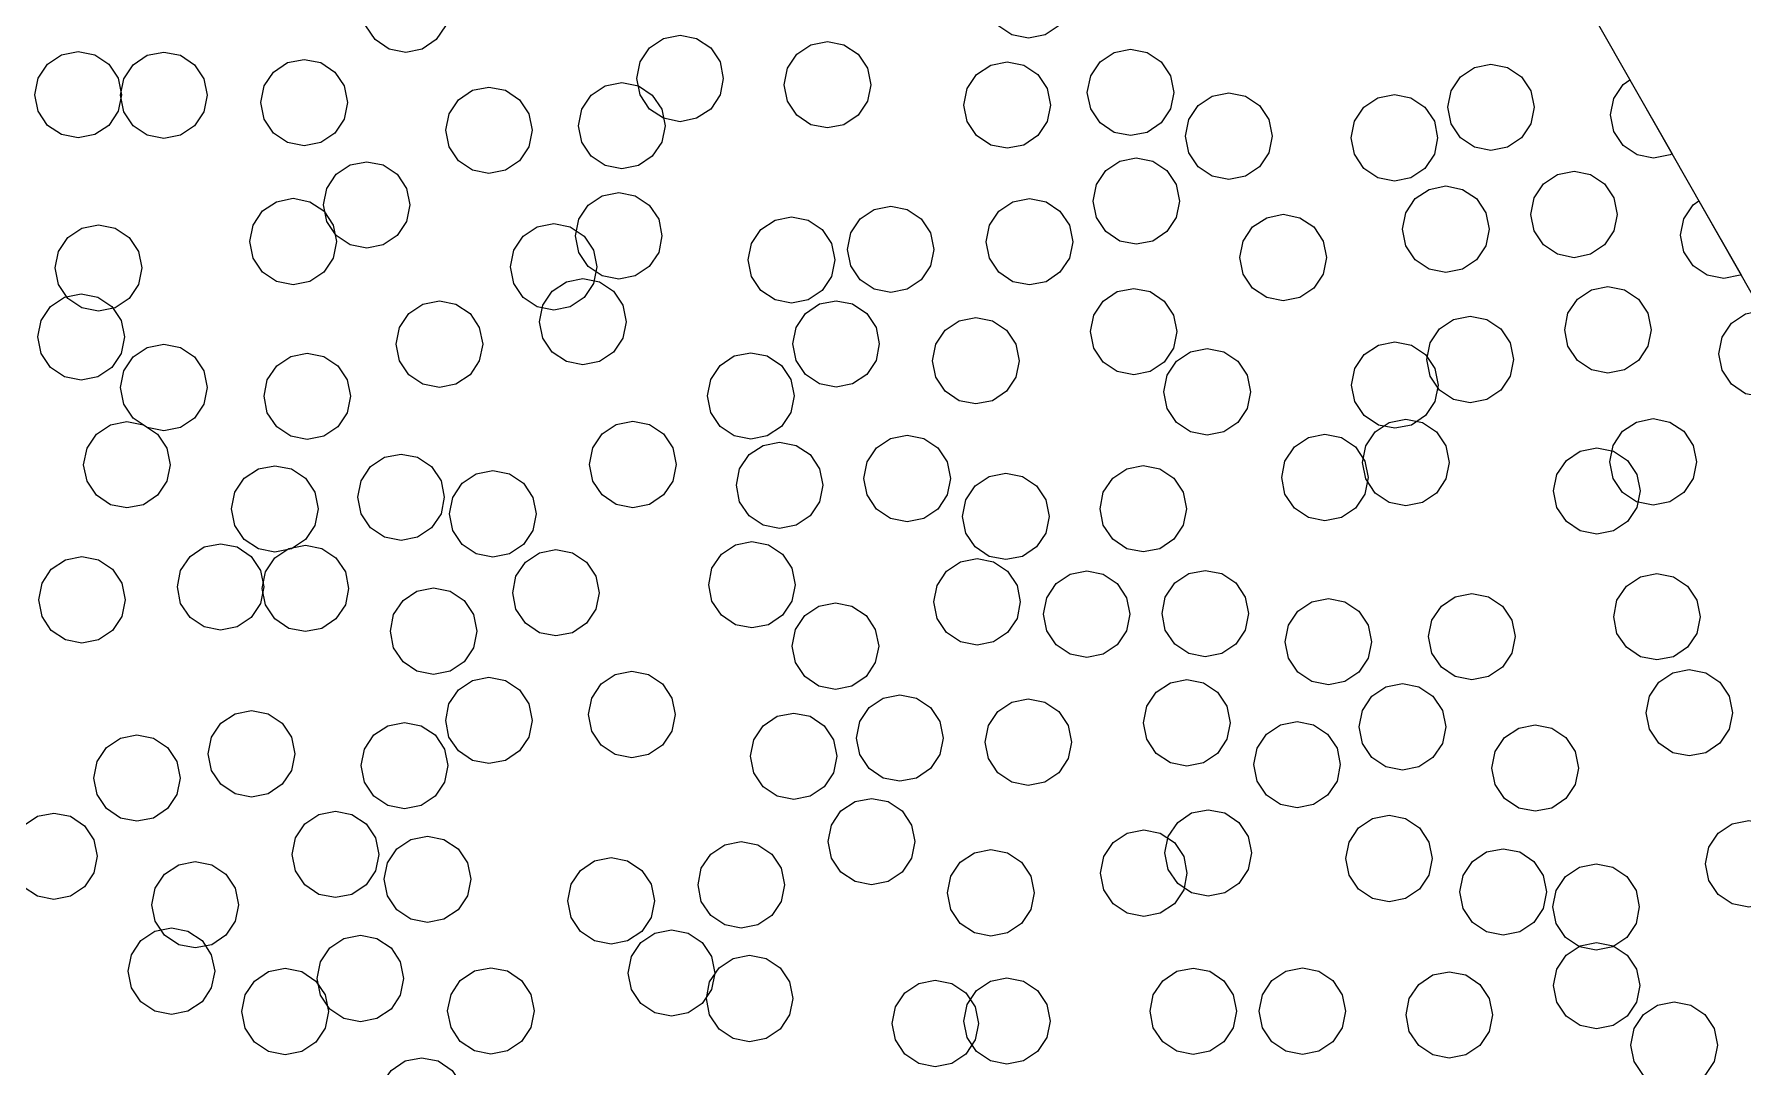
# Model space of a CAD drawing. Header units: millimetres. Extents: x 2 to 154, y 0 to 88.
# Drawn here: x 128.12 to 143.92, y 24.08 to 33.64 of the extents above; entities that cross this region are included whole.
import ezdxf

# ---------------------------------------------------------------- set-up
doc = ezdxf.new("R2010")
doc.units = ezdxf.units.MM
doc.layers.add('BORDER', color=3, linetype='Continuous')

msp = doc.modelspace()

# ---------------------------------------------------------------- linework, layer by layer
for points in [[(137.683, 33.846), (137.597, 33.717), (137.467, 33.63), (137.314, 33.599), (137.161, 33.63), (137.031, 33.717), (136.944, 33.846), (136.914, 33.999), (136.944, 34.152), (137.031, 34.282), (137.161, 34.369), (137.314, 34.399), (137.467, 34.369), (137.597, 34.282), (137.683, 34.152), (137.714, 33.999), (137.683, 33.846)], [(131.922, 33.715), (131.835, 33.586), (131.706, 33.499), (131.553, 33.468), (131.399, 33.499), (131.27, 33.586), (131.183, 33.715), (131.153, 33.868), (131.183, 34.022), (131.27, 34.151), (131.399, 34.238), (131.553, 34.268), (131.706, 34.238), (131.835, 34.151), (131.922, 34.022), (131.953, 33.868), (131.922, 33.715)], [(134.461, 33.074), (134.374, 32.944), (134.244, 32.858), (134.091, 32.827), (133.938, 32.858), (133.808, 32.944), (133.722, 33.074), (133.691, 33.227), (133.722, 33.38), (133.808, 33.51), (133.938, 33.597), (134.091, 33.627), (134.244, 33.597), (134.374, 33.51), (134.461, 33.38), (134.491, 33.227), (134.461, 33.074)], [(135.824, 33.016), (135.737, 32.886), (135.607, 32.799), (135.454, 32.769), (135.301, 32.799), (135.171, 32.886), (135.085, 33.016), (135.054, 33.169), (135.085, 33.322), (135.171, 33.452), (135.301, 33.538), (135.454, 33.569), (135.607, 33.538), (135.737, 33.452), (135.824, 33.322), (135.854, 33.169), (135.824, 33.016)], [(128.893, 32.923), (128.806, 32.793), (128.676, 32.707), (128.523, 32.676), (128.37, 32.707), (128.24, 32.793), (128.153, 32.923), (128.123, 33.076), (128.153, 33.229), (128.24, 33.359), (128.37, 33.446), (128.523, 33.476), (128.676, 33.446), (128.806, 33.359), (128.893, 33.229), (128.923, 33.076), (128.893, 32.923)], [(129.685, 32.918), (129.598, 32.789), (129.469, 32.702), (129.316, 32.671), (129.162, 32.702), (129.033, 32.789), (128.946, 32.918), (128.916, 33.071), (128.946, 33.224), (129.033, 33.354), (129.162, 33.441), (129.316, 33.471), (129.469, 33.441), (129.598, 33.354), (129.685, 33.224), (129.716, 33.071), (129.685, 32.918)], [(130.983, 32.85), (130.897, 32.721), (130.767, 32.634), (130.614, 32.603), (130.461, 32.634), (130.331, 32.721), (130.244, 32.85), (130.214, 33.003), (130.244, 33.157), (130.331, 33.286), (130.461, 33.373), (130.614, 33.403), (130.767, 33.373), (130.897, 33.286), (130.983, 33.157), (131.014, 33.003), (130.983, 32.85)], [(137.486, 32.828), (137.399, 32.698), (137.27, 32.611), (137.117, 32.581), (136.964, 32.611), (136.834, 32.698), (136.747, 32.828), (136.717, 32.981), (136.747, 33.134), (136.834, 33.264), (136.964, 33.35), (137.117, 33.381), (137.27, 33.35), (137.399, 33.264), (137.486, 33.134), (137.517, 32.981), (137.486, 32.828)], [(138.628, 32.945), (138.541, 32.815), (138.412, 32.728), (138.258, 32.698), (138.105, 32.728), (137.976, 32.815), (137.889, 32.945), (137.858, 33.098), (137.889, 33.251), (137.976, 33.381), (138.105, 33.467), (138.258, 33.498), (138.412, 33.467), (138.541, 33.381), (138.628, 33.251), (138.658, 33.098), (138.628, 32.945)], [(141.962, 32.807), (141.875, 32.677), (141.745, 32.59), (141.592, 32.56), (141.439, 32.59), (141.309, 32.677), (141.223, 32.807), (141.192, 32.96), (141.223, 33.113), (141.309, 33.242), (141.439, 33.329), (141.592, 33.36), (141.745, 33.329), (141.875, 33.242), (141.962, 33.113), (141.992, 32.96), (141.962, 32.807)], [(143.267, 32.531), (143.25, 32.52), (143.096, 32.489), (142.943, 32.52), (142.814, 32.607), (142.727, 32.736), (142.696, 32.889), (142.727, 33.042), (142.814, 33.172), (142.877, 33.215), (143.267, 32.531)], [(132.693, 32.594), (132.606, 32.465), (132.476, 32.378), (132.323, 32.347), (132.17, 32.378), (132.04, 32.465), (131.954, 32.594), (131.923, 32.747), (131.954, 32.901), (132.04, 33.03), (132.17, 33.117), (132.323, 33.147), (132.476, 33.117), (132.606, 33.03), (132.693, 32.901), (132.723, 32.747), (132.693, 32.594)], [(133.921, 32.637), (133.834, 32.507), (133.705, 32.421), (133.552, 32.39), (133.398, 32.421), (133.269, 32.507), (133.182, 32.637), (133.152, 32.79), (133.182, 32.943), (133.269, 33.073), (133.398, 33.16), (133.552, 33.19), (133.705, 33.16), (133.834, 33.073), (133.921, 32.943), (133.952, 32.79), (133.921, 32.637)], [(139.536, 32.54), (139.45, 32.41), (139.32, 32.324), (139.167, 32.293), (139.014, 32.324), (138.884, 32.41), (138.797, 32.54), (138.767, 32.693), (138.797, 32.846), (138.884, 32.976), (139.014, 33.063), (139.167, 33.093), (139.32, 33.063), (139.45, 32.976), (139.536, 32.846), (139.567, 32.693), (139.536, 32.54)], [(141.068, 32.525), (140.981, 32.395), (140.851, 32.308), (140.698, 32.278), (140.545, 32.308), (140.415, 32.395), (140.329, 32.525), (140.298, 32.678), (140.329, 32.831), (140.415, 32.96), (140.545, 33.047), (140.698, 33.078), (140.851, 33.047), (140.981, 32.96), (141.068, 32.831), (141.098, 32.678), (141.068, 32.525)], [(131.561, 31.904), (131.475, 31.774), (131.345, 31.687), (131.192, 31.657), (131.039, 31.687), (130.909, 31.774), (130.822, 31.904), (130.792, 32.057), (130.822, 32.21), (130.909, 32.34), (131.039, 32.427), (131.192, 32.457), (131.345, 32.427), (131.475, 32.34), (131.561, 32.21), (131.592, 32.057), (131.561, 31.904)], [(138.681, 31.94), (138.594, 31.81), (138.464, 31.723), (138.311, 31.693), (138.158, 31.723), (138.028, 31.81), (137.942, 31.94), (137.911, 32.093), (137.942, 32.246), (138.028, 32.376), (138.158, 32.462), (138.311, 32.493), (138.464, 32.462), (138.594, 32.376), (138.681, 32.246), (138.711, 32.093), (138.681, 31.94)], [(142.729, 31.816), (142.642, 31.687), (142.513, 31.6), (142.36, 31.569), (142.206, 31.6), (142.077, 31.687), (141.99, 31.816), (141.96, 31.969), (141.99, 32.123), (142.077, 32.252), (142.206, 32.339), (142.36, 32.369), (142.513, 32.339), (142.642, 32.252), (142.729, 32.123), (142.76, 31.969), (142.729, 31.816)], [(130.881, 31.565), (130.795, 31.435), (130.665, 31.348), (130.512, 31.318), (130.359, 31.348), (130.229, 31.435), (130.142, 31.565), (130.112, 31.718), (130.142, 31.871), (130.229, 32.001), (130.359, 32.087), (130.512, 32.118), (130.665, 32.087), (130.795, 32.001), (130.881, 31.871), (130.912, 31.718), (130.881, 31.565)], [(133.893, 31.618), (133.806, 31.488), (133.676, 31.401), (133.523, 31.371), (133.37, 31.401), (133.24, 31.488), (133.154, 31.618), (133.123, 31.771), (133.154, 31.924), (133.24, 32.054), (133.37, 32.14), (133.523, 32.171), (133.676, 32.14), (133.806, 32.054), (133.893, 31.924), (133.923, 31.771), (133.893, 31.618)], [(137.692, 31.564), (137.605, 31.434), (137.476, 31.347), (137.323, 31.317), (137.169, 31.347), (137.04, 31.434), (136.953, 31.564), (136.923, 31.717), (136.953, 31.87), (137.04, 31.999), (137.169, 32.086), (137.323, 32.117), (137.476, 32.086), (137.605, 31.999), (137.692, 31.87), (137.723, 31.717), (137.692, 31.564)], [(141.544, 31.679), (141.457, 31.549), (141.327, 31.462), (141.174, 31.432), (141.021, 31.462), (140.892, 31.549), (140.805, 31.679), (140.774, 31.832), (140.805, 31.985), (140.892, 32.115), (141.021, 32.201), (141.174, 32.232), (141.327, 32.201), (141.457, 32.115), (141.544, 31.985), (141.574, 31.832), (141.544, 31.679)], [(143.905, 31.411), (143.898, 31.407), (143.745, 31.376), (143.592, 31.407), (143.462, 31.493), (143.375, 31.623), (143.345, 31.776), (143.375, 31.929), (143.462, 32.059), (143.516, 32.095), (143.905, 31.411)], [(135.492, 31.395), (135.405, 31.265), (135.275, 31.178), (135.122, 31.148), (134.969, 31.178), (134.839, 31.265), (134.753, 31.395), (134.722, 31.548), (134.753, 31.701), (134.839, 31.831), (134.969, 31.917), (135.122, 31.948), (135.275, 31.917), (135.405, 31.831), (135.492, 31.701), (135.522, 31.548), (135.492, 31.395)], [(136.408, 31.493), (136.322, 31.364), (136.192, 31.277), (136.039, 31.246), (135.886, 31.277), (135.756, 31.364), (135.669, 31.493), (135.639, 31.646), (135.669, 31.8), (135.756, 31.929), (135.886, 32.016), (136.039, 32.046), (136.192, 32.016), (136.322, 31.929), (136.408, 31.8), (136.439, 31.646), (136.408, 31.493)], [(140.04, 31.417), (139.953, 31.287), (139.823, 31.2), (139.67, 31.17), (139.517, 31.2), (139.387, 31.287), (139.301, 31.417), (139.27, 31.57), (139.301, 31.723), (139.387, 31.853), (139.517, 31.939), (139.67, 31.97), (139.823, 31.939), (139.953, 31.853), (140.04, 31.723), (140.07, 31.57), (140.04, 31.417)], [(129.081, 31.321), (128.994, 31.191), (128.864, 31.104), (128.711, 31.074), (128.558, 31.104), (128.429, 31.191), (128.342, 31.321), (128.311, 31.474), (128.342, 31.627), (128.429, 31.757), (128.558, 31.843), (128.711, 31.874), (128.864, 31.843), (128.994, 31.757), (129.081, 31.627), (129.111, 31.474), (129.081, 31.321)], [(133.291, 31.331), (133.204, 31.201), (133.075, 31.114), (132.922, 31.084), (132.768, 31.114), (132.639, 31.201), (132.552, 31.331), (132.522, 31.484), (132.552, 31.637), (132.639, 31.767), (132.768, 31.853), (132.922, 31.884), (133.075, 31.853), (133.204, 31.767), (133.291, 31.637), (133.322, 31.484), (133.291, 31.331)], [(133.561, 30.824), (133.475, 30.695), (133.345, 30.608), (133.192, 30.577), (133.039, 30.608), (132.909, 30.695), (132.822, 30.824), (132.792, 30.977), (132.822, 31.13), (132.909, 31.26), (133.039, 31.347), (133.192, 31.377), (133.345, 31.347), (133.475, 31.26), (133.561, 31.13), (133.592, 30.977), (133.561, 30.824)], [(143.043, 30.749), (142.957, 30.619), (142.827, 30.533), (142.674, 30.502), (142.521, 30.533), (142.391, 30.619), (142.304, 30.749), (142.274, 30.902), (142.304, 31.055), (142.391, 31.185), (142.521, 31.272), (142.674, 31.302), (142.827, 31.272), (142.957, 31.185), (143.043, 31.055), (143.074, 30.902), (143.043, 30.749)], [(128.92, 30.682), (128.834, 30.553), (128.704, 30.466), (128.551, 30.436), (128.398, 30.466), (128.268, 30.553), (128.181, 30.682), (128.151, 30.836), (128.181, 30.989), (128.268, 31.118), (128.398, 31.205), (128.551, 31.236), (128.704, 31.205), (128.834, 31.118), (128.92, 30.989), (128.951, 30.836), (128.92, 30.682)], [(132.234, 30.616), (132.148, 30.486), (132.018, 30.4), (131.865, 30.369), (131.712, 30.4), (131.582, 30.486), (131.495, 30.616), (131.465, 30.769), (131.495, 30.922), (131.582, 31.052), (131.712, 31.139), (131.865, 31.169), (132.018, 31.139), (132.148, 31.052), (132.234, 30.922), (132.265, 30.769), (132.234, 30.616)], [(135.904, 30.618), (135.817, 30.488), (135.687, 30.402), (135.534, 30.371), (135.381, 30.402), (135.251, 30.488), (135.165, 30.618), (135.134, 30.771), (135.165, 30.924), (135.251, 31.054), (135.381, 31.141), (135.534, 31.171), (135.687, 31.141), (135.817, 31.054), (135.904, 30.924), (135.934, 30.771), (135.904, 30.618)], [(138.656, 30.732), (138.569, 30.602), (138.44, 30.515), (138.287, 30.485), (138.133, 30.515), (138.004, 30.602), (137.917, 30.732), (137.887, 30.885), (137.917, 31.038), (138.004, 31.168), (138.133, 31.255), (138.287, 31.285), (138.44, 31.255), (138.569, 31.168), (138.656, 31.038), (138.687, 30.885), (138.656, 30.732)], [(137.196, 30.463), (137.11, 30.333), (136.98, 30.246), (136.827, 30.216), (136.674, 30.246), (136.544, 30.333), (136.457, 30.463), (136.427, 30.616), (136.457, 30.769), (136.544, 30.899), (136.674, 30.985), (136.827, 31.016), (136.98, 30.985), (137.11, 30.899), (137.196, 30.769), (137.227, 30.616), (137.196, 30.463)], [(141.768, 30.474), (141.682, 30.344), (141.552, 30.258), (141.399, 30.227), (141.246, 30.258), (141.116, 30.344), (141.029, 30.474), (140.999, 30.627), (141.029, 30.78), (141.116, 30.91), (141.246, 30.997), (141.399, 31.027), (141.552, 30.997), (141.682, 30.91), (141.768, 30.78), (141.799, 30.627), (141.768, 30.474)], [(144.436, 30.479), (144.382, 30.398), (144.252, 30.311), (144.099, 30.281), (143.946, 30.311), (143.816, 30.398), (143.73, 30.528), (143.699, 30.681), (143.73, 30.834), (143.816, 30.964), (143.946, 31.051), (144.094, 31.08), (144.436, 30.479)], [(129.685, 30.215), (129.599, 30.085), (129.469, 29.998), (129.316, 29.968), (129.163, 29.998), (129.033, 30.085), (128.946, 30.215), (128.916, 30.368), (128.946, 30.521), (129.033, 30.651), (129.163, 30.737), (129.316, 30.768), (129.469, 30.737), (129.599, 30.651), (129.685, 30.521), (129.716, 30.368), (129.685, 30.215)], [(131.013, 30.134), (130.926, 30.004), (130.796, 29.917), (130.643, 29.887), (130.49, 29.917), (130.36, 30.004), (130.273, 30.134), (130.243, 30.287), (130.273, 30.44), (130.36, 30.569), (130.49, 30.656), (130.643, 30.687), (130.796, 30.656), (130.926, 30.569), (131.013, 30.44), (131.043, 30.287), (131.013, 30.134)], [(135.115, 30.137), (135.028, 30.007), (134.898, 29.921), (134.745, 29.89), (134.592, 29.921), (134.462, 30.007), (134.376, 30.137), (134.345, 30.29), (134.376, 30.443), (134.462, 30.573), (134.592, 30.66), (134.745, 30.69), (134.898, 30.66), (135.028, 30.573), (135.115, 30.443), (135.145, 30.29), (135.115, 30.137)], [(139.336, 30.175), (139.249, 30.045), (139.12, 29.959), (138.967, 29.928), (138.813, 29.959), (138.684, 30.045), (138.597, 30.175), (138.567, 30.328), (138.597, 30.481), (138.684, 30.611), (138.813, 30.698), (138.967, 30.728), (139.12, 30.698), (139.249, 30.611), (139.336, 30.481), (139.367, 30.328), (139.336, 30.175)], [(141.072, 30.238), (140.985, 30.108), (140.856, 30.021), (140.703, 29.991), (140.55, 30.021), (140.42, 30.108), (140.333, 30.238), (140.303, 30.391), (140.333, 30.544), (140.42, 30.674), (140.55, 30.76), (140.703, 30.791), (140.856, 30.76), (140.985, 30.674), (141.072, 30.544), (141.103, 30.391), (141.072, 30.238)], [(129.344, 29.501), (129.257, 29.371), (129.128, 29.284), (128.974, 29.254), (128.821, 29.284), (128.692, 29.371), (128.605, 29.501), (128.574, 29.654), (128.605, 29.807), (128.692, 29.937), (128.821, 30.023), (128.974, 30.054), (129.128, 30.023), (129.257, 29.937), (129.344, 29.807), (129.374, 29.654), (129.344, 29.501)], [(134.024, 29.503), (133.937, 29.374), (133.807, 29.287), (133.654, 29.256), (133.501, 29.287), (133.371, 29.374), (133.285, 29.503), (133.254, 29.656), (133.285, 29.81), (133.371, 29.939), (133.501, 30.026), (133.654, 30.056), (133.807, 30.026), (133.937, 29.939), (134.024, 29.81), (134.054, 29.656), (134.024, 29.503)], [(141.174, 29.522), (141.087, 29.392), (140.957, 29.305), (140.804, 29.275), (140.651, 29.305), (140.521, 29.392), (140.435, 29.522), (140.404, 29.675), (140.435, 29.828), (140.521, 29.957), (140.651, 30.044), (140.804, 30.075), (140.957, 30.044), (141.087, 29.957), (141.174, 29.828), (141.204, 29.675), (141.174, 29.522)], [(143.461, 29.527), (143.375, 29.397), (143.245, 29.31), (143.092, 29.28), (142.939, 29.31), (142.809, 29.397), (142.722, 29.527), (142.692, 29.68), (142.722, 29.833), (142.809, 29.963), (142.939, 30.049), (143.092, 30.08), (143.245, 30.049), (143.375, 29.963), (143.461, 29.833), (143.492, 29.68), (143.461, 29.527)], [(136.561, 29.374), (136.474, 29.244), (136.345, 29.157), (136.192, 29.127), (136.038, 29.157), (135.909, 29.244), (135.822, 29.374), (135.792, 29.527), (135.822, 29.68), (135.909, 29.809), (136.038, 29.896), (136.192, 29.927), (136.345, 29.896), (136.474, 29.809), (136.561, 29.68), (136.592, 29.527), (136.561, 29.374)], [(140.426, 29.382), (140.339, 29.252), (140.209, 29.166), (140.056, 29.135), (139.903, 29.166), (139.773, 29.252), (139.686, 29.382), (139.656, 29.535), (139.686, 29.688), (139.773, 29.818), (139.903, 29.905), (140.056, 29.935), (140.209, 29.905), (140.339, 29.818), (140.426, 29.688), (140.456, 29.535), (140.426, 29.382)], [(131.88, 29.2), (131.793, 29.07), (131.663, 28.984), (131.51, 28.953), (131.357, 28.984), (131.228, 29.07), (131.141, 29.2), (131.11, 29.353), (131.141, 29.506), (131.228, 29.636), (131.357, 29.723), (131.51, 29.753), (131.663, 29.723), (131.793, 29.636), (131.88, 29.506), (131.91, 29.353), (131.88, 29.2)], [(135.381, 29.311), (135.295, 29.181), (135.165, 29.094), (135.012, 29.064), (134.859, 29.094), (134.729, 29.181), (134.642, 29.311), (134.612, 29.464), (134.642, 29.617), (134.729, 29.747), (134.859, 29.833), (135.012, 29.864), (135.165, 29.833), (135.295, 29.747), (135.381, 29.617), (135.412, 29.464), (135.381, 29.311)], [(142.941, 29.258), (142.854, 29.128), (142.724, 29.041), (142.571, 29.011), (142.418, 29.041), (142.289, 29.128), (142.202, 29.258), (142.171, 29.411), (142.202, 29.564), (142.289, 29.693), (142.418, 29.78), (142.571, 29.811), (142.724, 29.78), (142.854, 29.693), (142.941, 29.564), (142.971, 29.411), (142.941, 29.258)], [(130.712, 29.092), (130.625, 28.963), (130.496, 28.876), (130.343, 28.845), (130.19, 28.876), (130.06, 28.963), (129.973, 29.092), (129.943, 29.245), (129.973, 29.399), (130.06, 29.528), (130.19, 29.615), (130.343, 29.645), (130.496, 29.615), (130.625, 29.528), (130.712, 29.399), (130.743, 29.245), (130.712, 29.092)], [(132.729, 29.046), (132.642, 28.916), (132.512, 28.829), (132.359, 28.799), (132.206, 28.829), (132.076, 28.916), (131.99, 29.046), (131.959, 29.199), (131.99, 29.352), (132.076, 29.482), (132.206, 29.569), (132.359, 29.599), (132.512, 29.569), (132.642, 29.482), (132.729, 29.352), (132.759, 29.199), (132.729, 29.046)], [(137.474, 29.022), (137.387, 28.893), (137.257, 28.806), (137.104, 28.776), (136.951, 28.806), (136.821, 28.893), (136.735, 29.022), (136.704, 29.176), (136.735, 29.329), (136.821, 29.458), (136.951, 29.545), (137.104, 29.576), (137.257, 29.545), (137.387, 29.458), (137.474, 29.329), (137.504, 29.176), (137.474, 29.022)], [(138.745, 29.094), (138.659, 28.964), (138.529, 28.877), (138.376, 28.847), (138.223, 28.877), (138.093, 28.964), (138.006, 29.094), (137.976, 29.247), (138.006, 29.4), (138.093, 29.53), (138.223, 29.616), (138.376, 29.647), (138.529, 29.616), (138.659, 29.53), (138.745, 29.4), (138.776, 29.247), (138.745, 29.094)], [(135.125, 28.391), (135.038, 28.261), (134.909, 28.174), (134.756, 28.144), (134.603, 28.174), (134.473, 28.261), (134.386, 28.391), (134.356, 28.544), (134.386, 28.697), (134.473, 28.827), (134.603, 28.914), (134.756, 28.944), (134.909, 28.914), (135.038, 28.827), (135.125, 28.697), (135.156, 28.544), (135.125, 28.391)], [(128.928, 28.251), (128.841, 28.121), (128.711, 28.035), (128.558, 28.004), (128.405, 28.035), (128.275, 28.121), (128.189, 28.251), (128.158, 28.404), (128.189, 28.557), (128.275, 28.687), (128.405, 28.774), (128.558, 28.804), (128.711, 28.774), (128.841, 28.687), (128.928, 28.557), (128.958, 28.404), (128.928, 28.251)], [(130.21, 28.37), (130.124, 28.24), (129.994, 28.154), (129.841, 28.123), (129.688, 28.154), (129.558, 28.24), (129.471, 28.37), (129.441, 28.523), (129.471, 28.676), (129.558, 28.806), (129.688, 28.893), (129.841, 28.923), (129.994, 28.893), (130.124, 28.806), (130.21, 28.676), (130.241, 28.523), (130.21, 28.37)], [(130.995, 28.357), (130.908, 28.227), (130.778, 28.14), (130.625, 28.11), (130.472, 28.14), (130.343, 28.227), (130.256, 28.357), (130.225, 28.51), (130.256, 28.663), (130.343, 28.793), (130.472, 28.879), (130.625, 28.91), (130.778, 28.879), (130.908, 28.793), (130.995, 28.663), (131.025, 28.51), (130.995, 28.357)], [(133.312, 28.317), (133.226, 28.187), (133.096, 28.1), (132.943, 28.07), (132.79, 28.1), (132.66, 28.187), (132.573, 28.317), (132.543, 28.47), (132.573, 28.623), (132.66, 28.753), (132.79, 28.839), (132.943, 28.87), (133.096, 28.839), (133.226, 28.753), (133.312, 28.623), (133.343, 28.47), (133.312, 28.317)], [(137.208, 28.232), (137.121, 28.103), (136.991, 28.016), (136.838, 27.985), (136.685, 28.016), (136.555, 28.103), (136.468, 28.232), (136.438, 28.385), (136.468, 28.538), (136.555, 28.668), (136.685, 28.755), (136.838, 28.785), (136.991, 28.755), (137.121, 28.668), (137.208, 28.538), (137.238, 28.385), (137.208, 28.232)], [(138.221, 28.118), (138.134, 27.989), (138.005, 27.902), (137.852, 27.871), (137.699, 27.902), (137.569, 27.989), (137.482, 28.118), (137.452, 28.271), (137.482, 28.424), (137.569, 28.554), (137.699, 28.641), (137.852, 28.671), (138.005, 28.641), (138.134, 28.554), (138.221, 28.424), (138.252, 28.271), (138.221, 28.118)], [(139.318, 28.124), (139.232, 27.994), (139.102, 27.908), (138.949, 27.877), (138.796, 27.908), (138.666, 27.994), (138.579, 28.124), (138.549, 28.277), (138.579, 28.43), (138.666, 28.56), (138.796, 28.647), (138.949, 28.677), (139.102, 28.647), (139.232, 28.56), (139.318, 28.43), (139.349, 28.277), (139.318, 28.124)], [(143.496, 28.094), (143.41, 27.965), (143.28, 27.878), (143.127, 27.848), (142.974, 27.878), (142.844, 27.965), (142.757, 28.094), (142.727, 28.248), (142.757, 28.401), (142.844, 28.53), (142.974, 28.617), (143.127, 28.648), (143.28, 28.617), (143.41, 28.53), (143.496, 28.401), (143.527, 28.248), (143.496, 28.094)], [(132.18, 27.961), (132.093, 27.831), (131.964, 27.744), (131.811, 27.714), (131.657, 27.744), (131.528, 27.831), (131.441, 27.961), (131.411, 28.114), (131.441, 28.267), (131.528, 28.397), (131.657, 28.483), (131.811, 28.514), (131.964, 28.483), (132.093, 28.397), (132.18, 28.267), (132.211, 28.114), (132.18, 27.961)], [(141.785, 27.911), (141.698, 27.781), (141.568, 27.694), (141.415, 27.664), (141.262, 27.694), (141.133, 27.781), (141.046, 27.911), (141.015, 28.064), (141.046, 28.217), (141.133, 28.347), (141.262, 28.433), (141.415, 28.464), (141.568, 28.433), (141.698, 28.347), (141.785, 28.217), (141.815, 28.064), (141.785, 27.911)], [(135.897, 27.823), (135.811, 27.694), (135.681, 27.607), (135.528, 27.576), (135.375, 27.607), (135.245, 27.694), (135.158, 27.823), (135.128, 27.976), (135.158, 28.13), (135.245, 28.259), (135.375, 28.346), (135.528, 28.376), (135.681, 28.346), (135.811, 28.259), (135.897, 28.13), (135.928, 27.976), (135.897, 27.823)], [(140.457, 27.864), (140.37, 27.734), (140.241, 27.648), (140.088, 27.617), (139.934, 27.648), (139.805, 27.734), (139.718, 27.864), (139.688, 28.017), (139.718, 28.17), (139.805, 28.3), (139.934, 28.387), (140.088, 28.417), (140.241, 28.387), (140.37, 28.3), (140.457, 28.17), (140.488, 28.017), (140.457, 27.864)], [(132.692, 27.135), (132.606, 27.006), (132.476, 26.919), (132.323, 26.889), (132.17, 26.919), (132.04, 27.006), (131.953, 27.135), (131.923, 27.289), (131.953, 27.442), (132.04, 27.571), (132.17, 27.658), (132.323, 27.689), (132.476, 27.658), (132.606, 27.571), (132.692, 27.442), (132.723, 27.289), (132.692, 27.135)], [(134.014, 27.19), (133.928, 27.06), (133.798, 26.973), (133.645, 26.943), (133.492, 26.973), (133.362, 27.06), (133.275, 27.19), (133.245, 27.343), (133.275, 27.496), (133.362, 27.626), (133.492, 27.713), (133.645, 27.743), (133.798, 27.713), (133.928, 27.626), (134.014, 27.496), (134.045, 27.343), (134.014, 27.19)], [(139.149, 27.114), (139.062, 26.984), (138.932, 26.897), (138.779, 26.867), (138.626, 26.897), (138.496, 26.984), (138.41, 27.114), (138.379, 27.267), (138.41, 27.42), (138.496, 27.55), (138.626, 27.637), (138.779, 27.667), (138.932, 27.637), (139.062, 27.55), (139.149, 27.42), (139.179, 27.267), (139.149, 27.114)], [(143.796, 27.207), (143.709, 27.077), (143.579, 26.99), (143.426, 26.96), (143.273, 26.99), (143.143, 27.077), (143.057, 27.207), (143.026, 27.36), (143.057, 27.513), (143.143, 27.643), (143.273, 27.729), (143.426, 27.76), (143.579, 27.729), (143.709, 27.643), (143.796, 27.513), (143.826, 27.36), (143.796, 27.207)], [(136.494, 26.973), (136.407, 26.843), (136.277, 26.756), (136.124, 26.726), (135.971, 26.756), (135.841, 26.843), (135.755, 26.973), (135.724, 27.126), (135.755, 27.279), (135.841, 27.409), (135.971, 27.496), (136.124, 27.526), (136.277, 27.496), (136.407, 27.409), (136.494, 27.279), (136.524, 27.126), (136.494, 26.973)], [(141.142, 27.076), (141.055, 26.946), (140.926, 26.86), (140.773, 26.829), (140.619, 26.86), (140.49, 26.946), (140.403, 27.076), (140.373, 27.229), (140.403, 27.382), (140.49, 27.512), (140.619, 27.599), (140.773, 27.629), (140.926, 27.599), (141.055, 27.512), (141.142, 27.382), (141.173, 27.229), (141.142, 27.076)], [(130.497, 26.827), (130.41, 26.698), (130.28, 26.611), (130.127, 26.58), (129.974, 26.611), (129.844, 26.698), (129.758, 26.827), (129.727, 26.98), (129.758, 27.133), (129.844, 27.263), (129.974, 27.35), (130.127, 27.38), (130.28, 27.35), (130.41, 27.263), (130.497, 27.133), (130.527, 26.98), (130.497, 26.827)], [(135.511, 26.804), (135.425, 26.674), (135.295, 26.588), (135.142, 26.557), (134.989, 26.588), (134.859, 26.674), (134.772, 26.804), (134.742, 26.957), (134.772, 27.11), (134.859, 27.24), (134.989, 27.327), (135.142, 27.357), (135.295, 27.327), (135.425, 27.24), (135.511, 27.11), (135.542, 26.957), (135.511, 26.804)], [(137.682, 26.935), (137.595, 26.805), (137.466, 26.718), (137.312, 26.688), (137.159, 26.718), (137.03, 26.805), (136.943, 26.935), (136.912, 27.088), (136.943, 27.241), (137.03, 27.371), (137.159, 27.458), (137.312, 27.488), (137.466, 27.458), (137.595, 27.371), (137.682, 27.241), (137.712, 27.088), (137.682, 26.935)], [(131.911, 26.718), (131.825, 26.588), (131.695, 26.501), (131.542, 26.471), (131.389, 26.501), (131.259, 26.588), (131.172, 26.718), (131.142, 26.871), (131.172, 27.024), (131.259, 27.154), (131.389, 27.24), (131.542, 27.271), (131.695, 27.24), (131.825, 27.154), (131.911, 27.024), (131.942, 26.871), (131.911, 26.718)], [(140.168, 26.727), (140.081, 26.597), (139.951, 26.51), (139.798, 26.48), (139.645, 26.51), (139.515, 26.597), (139.429, 26.727), (139.398, 26.88), (139.429, 27.033), (139.515, 27.163), (139.645, 27.249), (139.798, 27.28), (139.951, 27.249), (140.081, 27.163), (140.168, 27.033), (140.198, 26.88), (140.168, 26.727)], [(142.371, 26.695), (142.284, 26.565), (142.154, 26.478), (142.001, 26.448), (141.848, 26.478), (141.718, 26.565), (141.632, 26.695), (141.601, 26.848), (141.632, 27.001), (141.718, 27.131), (141.848, 27.218), (142.001, 27.248), (142.154, 27.218), (142.284, 27.131), (142.371, 27.001), (142.401, 26.848), (142.371, 26.695)], [(129.437, 26.603), (129.35, 26.473), (129.22, 26.386), (129.067, 26.356), (128.914, 26.386), (128.784, 26.473), (128.698, 26.603), (128.667, 26.756), (128.698, 26.909), (128.784, 27.039), (128.914, 27.125), (129.067, 27.156), (129.22, 27.125), (129.35, 27.039), (129.437, 26.909), (129.467, 26.756), (129.437, 26.603)], [(136.231, 26.015), (136.145, 25.885), (136.015, 25.798), (135.862, 25.768), (135.709, 25.798), (135.579, 25.885), (135.492, 26.015), (135.462, 26.168), (135.492, 26.321), (135.579, 26.451), (135.709, 26.538), (135.862, 26.568), (136.015, 26.538), (136.145, 26.451), (136.231, 26.321), (136.262, 26.168), (136.231, 26.015)], [(128.668, 25.879), (128.582, 25.749), (128.452, 25.663), (128.299, 25.632), (128.146, 25.663), (128.016, 25.749), (127.929, 25.879), (127.899, 26.032), (127.929, 26.185), (128.016, 26.315), (128.146, 26.402), (128.299, 26.432), (128.452, 26.402), (128.582, 26.315), (128.668, 26.185), (128.699, 26.032), (128.668, 25.879)], [(131.273, 25.897), (131.186, 25.767), (131.056, 25.68), (130.903, 25.65), (130.75, 25.68), (130.62, 25.767), (130.533, 25.897), (130.503, 26.05), (130.533, 26.203), (130.62, 26.332), (130.75, 26.419), (130.903, 26.45), (131.056, 26.419), (131.186, 26.332), (131.273, 26.203), (131.303, 26.05), (131.273, 25.897)], [(139.346, 25.91), (139.259, 25.78), (139.129, 25.694), (138.976, 25.663), (138.823, 25.694), (138.694, 25.78), (138.607, 25.91), (138.576, 26.063), (138.607, 26.216), (138.694, 26.346), (138.823, 26.433), (138.976, 26.463), (139.129, 26.433), (139.259, 26.346), (139.346, 26.216), (139.376, 26.063), (139.346, 25.91)], [(141.018, 25.858), (140.931, 25.728), (140.802, 25.642), (140.649, 25.611), (140.495, 25.642), (140.366, 25.728), (140.279, 25.858), (140.249, 26.011), (140.279, 26.164), (140.366, 26.294), (140.495, 26.381), (140.649, 26.411), (140.802, 26.381), (140.931, 26.294), (141.018, 26.164), (141.049, 26.011), (141.018, 25.858)], [(138.75, 25.722), (138.663, 25.593), (138.533, 25.506), (138.38, 25.476), (138.227, 25.506), (138.097, 25.593), (138.011, 25.722), (137.98, 25.876), (138.011, 26.029), (138.097, 26.158), (138.227, 26.245), (138.38, 26.276), (138.533, 26.245), (138.663, 26.158), (138.75, 26.029), (138.78, 25.876), (138.75, 25.722)], [(144.346, 25.809), (144.259, 25.679), (144.129, 25.593), (143.976, 25.562), (143.823, 25.593), (143.694, 25.679), (143.607, 25.809), (143.576, 25.962), (143.607, 26.115), (143.694, 26.245), (143.823, 26.332), (143.976, 26.362), (144.129, 26.332), (144.259, 26.245), (144.346, 26.115), (144.376, 25.962), (144.346, 25.809)], [(132.124, 25.666), (132.037, 25.536), (131.907, 25.449), (131.754, 25.419), (131.601, 25.449), (131.471, 25.536), (131.385, 25.666), (131.354, 25.819), (131.385, 25.972), (131.471, 26.102), (131.601, 26.188), (131.754, 26.219), (131.907, 26.188), (132.037, 26.102), (132.124, 25.972), (132.154, 25.819), (132.124, 25.666)], [(135.026, 25.615), (134.94, 25.485), (134.81, 25.398), (134.657, 25.368), (134.504, 25.398), (134.374, 25.485), (134.287, 25.615), (134.257, 25.768), (134.287, 25.921), (134.374, 26.051), (134.504, 26.137), (134.657, 26.168), (134.81, 26.137), (134.94, 26.051), (135.026, 25.921), (135.057, 25.768), (135.026, 25.615)], [(137.335, 25.541), (137.249, 25.411), (137.119, 25.325), (136.966, 25.294), (136.813, 25.325), (136.683, 25.411), (136.596, 25.541), (136.566, 25.694), (136.596, 25.847), (136.683, 25.977), (136.813, 26.064), (136.966, 26.094), (137.119, 26.064), (137.249, 25.977), (137.335, 25.847), (137.366, 25.694), (137.335, 25.541)], [(142.074, 25.549), (141.987, 25.42), (141.858, 25.333), (141.705, 25.302), (141.551, 25.333), (141.422, 25.42), (141.335, 25.549), (141.305, 25.702), (141.335, 25.855), (141.422, 25.985), (141.551, 26.072), (141.705, 26.102), (141.858, 26.072), (141.987, 25.985), (142.074, 25.855), (142.105, 25.702), (142.074, 25.549)], [(129.976, 25.431), (129.889, 25.301), (129.759, 25.214), (129.606, 25.184), (129.453, 25.214), (129.323, 25.301), (129.236, 25.431), (129.206, 25.584), (129.236, 25.737), (129.323, 25.867), (129.453, 25.953), (129.606, 25.984), (129.759, 25.953), (129.889, 25.867), (129.976, 25.737), (130.006, 25.584), (129.976, 25.431)], [(133.822, 25.467), (133.736, 25.337), (133.606, 25.25), (133.453, 25.22), (133.3, 25.25), (133.17, 25.337), (133.083, 25.467), (133.053, 25.62), (133.083, 25.773), (133.17, 25.902), (133.3, 25.989), (133.453, 26.02), (133.606, 25.989), (133.736, 25.902), (133.822, 25.773), (133.853, 25.62), (133.822, 25.467)], [(142.934, 25.409), (142.847, 25.28), (142.718, 25.193), (142.564, 25.163), (142.411, 25.193), (142.282, 25.28), (142.195, 25.409), (142.164, 25.563), (142.195, 25.716), (142.282, 25.845), (142.411, 25.932), (142.564, 25.963), (142.718, 25.932), (142.847, 25.845), (142.934, 25.716), (142.964, 25.563), (142.934, 25.409)], [(129.755, 24.816), (129.669, 24.686), (129.539, 24.6), (129.386, 24.569), (129.233, 24.6), (129.103, 24.686), (129.016, 24.816), (128.986, 24.969), (129.016, 25.122), (129.103, 25.252), (129.233, 25.339), (129.386, 25.369), (129.539, 25.339), (129.669, 25.252), (129.755, 25.122), (129.786, 24.969), (129.755, 24.816)], [(131.503, 24.748), (131.417, 24.619), (131.287, 24.532), (131.134, 24.502), (130.981, 24.532), (130.851, 24.619), (130.764, 24.748), (130.734, 24.902), (130.764, 25.055), (130.851, 25.184), (130.981, 25.271), (131.134, 25.302), (131.287, 25.271), (131.417, 25.184), (131.503, 25.055), (131.534, 24.902), (131.503, 24.748)], [(134.381, 24.799), (134.294, 24.669), (134.165, 24.583), (134.012, 24.552), (133.858, 24.583), (133.729, 24.669), (133.642, 24.799), (133.612, 24.952), (133.642, 25.105), (133.729, 25.235), (133.858, 25.322), (134.012, 25.352), (134.165, 25.322), (134.294, 25.235), (134.381, 25.105), (134.412, 24.952), (134.381, 24.799)], [(142.939, 24.682), (142.852, 24.553), (142.722, 24.466), (142.569, 24.436), (142.416, 24.466), (142.286, 24.553), (142.2, 24.682), (142.169, 24.836), (142.2, 24.989), (142.286, 25.118), (142.416, 25.205), (142.569, 25.236), (142.722, 25.205), (142.852, 25.118), (142.939, 24.989), (142.969, 24.836), (142.939, 24.682)], [(130.808, 24.443), (130.721, 24.313), (130.591, 24.226), (130.438, 24.196), (130.285, 24.226), (130.155, 24.313), (130.069, 24.443), (130.038, 24.596), (130.069, 24.749), (130.155, 24.878), (130.285, 24.965), (130.438, 24.996), (130.591, 24.965), (130.721, 24.878), (130.808, 24.749), (130.838, 24.596), (130.808, 24.443)], [(132.711, 24.448), (132.624, 24.318), (132.494, 24.231), (132.341, 24.201), (132.188, 24.231), (132.058, 24.318), (131.972, 24.448), (131.941, 24.601), (131.972, 24.754), (132.058, 24.884), (132.188, 24.971), (132.341, 25.001), (132.494, 24.971), (132.624, 24.884), (132.711, 24.754), (132.741, 24.601), (132.711, 24.448)], [(135.103, 24.564), (135.017, 24.434), (134.887, 24.348), (134.734, 24.317), (134.581, 24.348), (134.451, 24.434), (134.364, 24.564), (134.334, 24.717), (134.364, 24.87), (134.451, 25), (134.581, 25.087), (134.734, 25.117), (134.887, 25.087), (135.017, 25), (135.103, 24.87), (135.134, 24.717), (135.103, 24.564)], [(139.208, 24.445), (139.121, 24.316), (138.991, 24.229), (138.838, 24.198), (138.685, 24.229), (138.555, 24.316), (138.468, 24.445), (138.438, 24.598), (138.468, 24.751), (138.555, 24.881), (138.685, 24.968), (138.838, 24.998), (138.991, 24.968), (139.121, 24.881), (139.208, 24.751), (139.238, 24.598), (139.208, 24.445)], [(140.216, 24.446), (140.129, 24.316), (140, 24.229), (139.847, 24.199), (139.694, 24.229), (139.564, 24.316), (139.477, 24.446), (139.447, 24.599), (139.477, 24.752), (139.564, 24.882), (139.694, 24.968), (139.847, 24.999), (140, 24.968), (140.129, 24.882), (140.216, 24.752), (140.247, 24.599), (140.216, 24.446)], [(136.822, 24.333), (136.735, 24.203), (136.605, 24.116), (136.452, 24.086), (136.299, 24.116), (136.169, 24.203), (136.083, 24.333), (136.052, 24.486), (136.083, 24.639), (136.169, 24.769), (136.299, 24.855), (136.452, 24.886), (136.605, 24.855), (136.735, 24.769), (136.822, 24.639), (136.852, 24.486), (136.822, 24.333)], [(137.485, 24.355), (137.398, 24.225), (137.269, 24.139), (137.115, 24.108), (136.962, 24.139), (136.833, 24.225), (136.746, 24.355), (136.715, 24.508), (136.746, 24.661), (136.833, 24.791), (136.962, 24.878), (137.115, 24.908), (137.269, 24.878), (137.398, 24.791), (137.485, 24.661), (137.515, 24.508), (137.485, 24.355)], [(141.575, 24.411), (141.489, 24.281), (141.359, 24.194), (141.206, 24.164), (141.053, 24.194), (140.923, 24.281), (140.836, 24.411), (140.806, 24.564), (140.836, 24.717), (140.923, 24.847), (141.053, 24.934), (141.206, 24.964), (141.359, 24.934), (141.489, 24.847), (141.575, 24.717), (141.606, 24.564), (141.575, 24.411)], [(143.655, 24.133), (143.569, 24.003), (143.439, 23.917), (143.286, 23.886), (143.133, 23.917), (143.003, 24.003), (142.916, 24.133), (142.886, 24.286), (142.916, 24.439), (143.003, 24.569), (143.133, 24.656), (143.286, 24.686), (143.439, 24.656), (143.569, 24.569), (143.655, 24.439), (143.686, 24.286), (143.655, 24.133)], [(132.069, 23.616), (131.983, 23.486), (131.853, 23.399), (131.7, 23.369), (131.547, 23.399), (131.417, 23.486), (131.33, 23.616), (131.3, 23.769), (131.33, 23.922), (131.417, 24.052), (131.547, 24.139), (131.7, 24.169), (131.853, 24.139), (131.983, 24.052), (132.069, 23.922), (132.1, 23.769), (132.069, 23.616)]]:
    msp.add_lwpolyline(points, close=True)
at = {"layer": 'BORDER'}
msp.add_lwpolyline([(135.758, 46.94), (139.65, 38.877), (147.018, 25.948), (152.718, 13.575), (154.108, 8.849), (154.248, 6.207), (153.83, 5.234), (152.093, 3.913), (148.339, 2.94), (124.428, 0.021), (121.647, 0.021), (120.396, 0.716), (119.353, 1.759), (118.241, 4.261), (99.891, 50.416)], dxfattribs=at)

doc.saveas('drawing.dxf')
